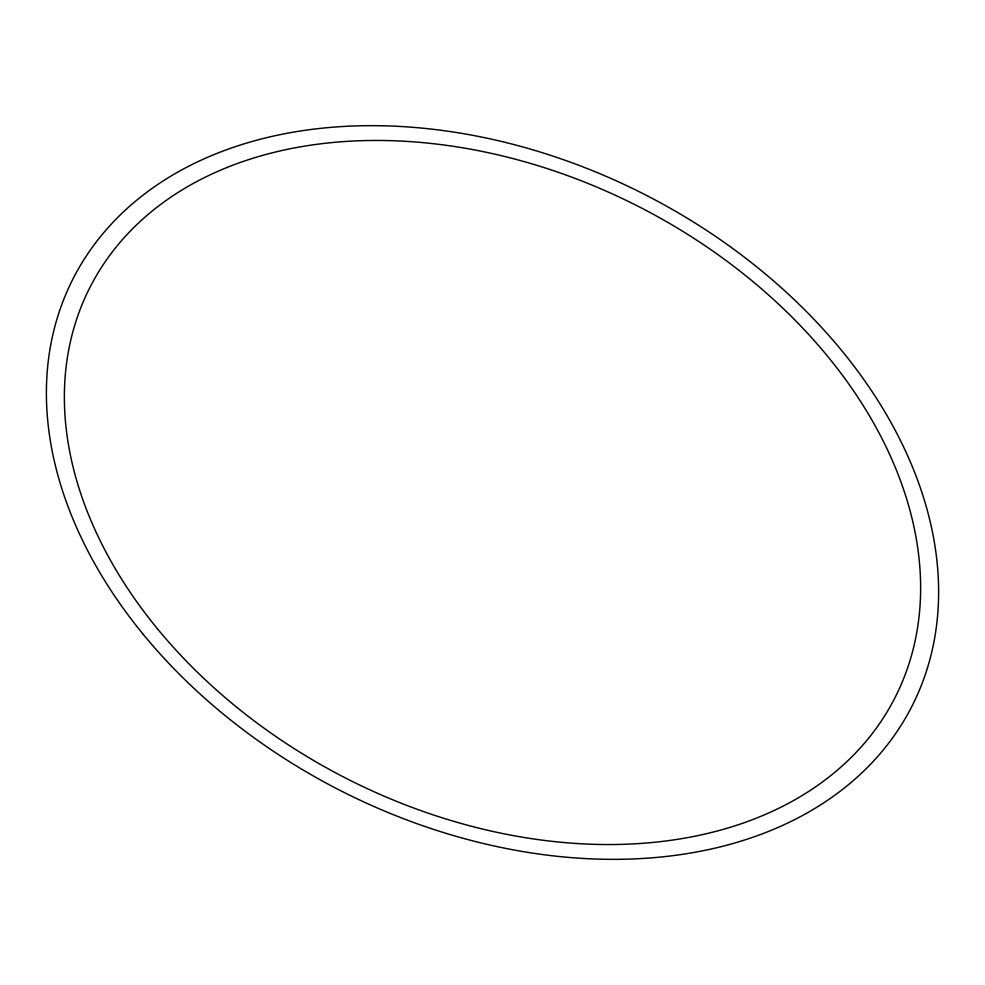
<?xml version="1.0" encoding="UTF-8"?>
<svg xmlns="http://www.w3.org/2000/svg" width="985" height="985" viewBox="0 0 985 985"><rect width="100%" height="100%" fill="white"/><g stroke="black" fill="none" stroke-linecap="round" stroke-linejoin="round"><path stroke-width="1.48" d="M143.317 634.451A470.768 334.629 27 0 0 907.554 714.47A470.768 334.629 27 0 0 426.628 128.579A470.768 334.629 27 0 0 143.317 634.451M157.403 628.726A451.783 321.122 27 0 0 890.809 705.519A451.783 321.122 27 0 0 429.288 143.256A451.783 321.122 27 0 0 157.403 628.726"/></g></svg>
